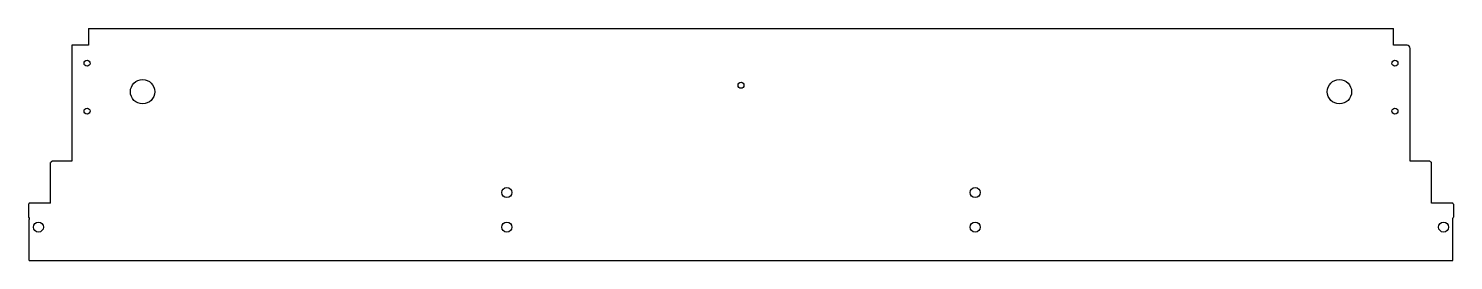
# Model space of a CAD drawing. Header units: millimetres. Extents: x -329 to 608, y 10 to 163.
import ezdxf

# ---------------------------------------------------------------- set-up
doc = ezdxf.new("R2010")
doc.units = ezdxf.units.MM

msp = doc.modelspace()

# ---------------------------------------------------------------- linework, layer by layer
at = {"color": 7, "linetype": 'Continuous', "lineweight": 25}
for p, q in [((-289.3, 162.55), (-289.3, 151.49)), ((-289.3, 162.55), (568.7, 162.55)), ((568.7, 151.49), (568.7, 162.55)), ((-300.3, 151.49), (-300.3, 75.29)), ((-289.3, 151.49), (-300.3, 151.49)), ((577.7, 151.49), (568.7, 151.49)), ((579.7, 75.29), (579.7, 149.49)), ((-300.3, 75.29), (-313.3, 75.29)), ((592.7, 75.29), (579.7, 75.29)), ((-314.3, 47.59), (-314.3, 74.34)), ((593.7, 47.59), (593.7, 74.34)), ((-328.8, 47.09), (-328.8, 38.39)), ((-314.3, 47.59), (-328.3, 47.59)), ((607.7, 47.59), (593.7, 47.59)), ((608.2, 47.09), (608.2, 38.39)), ((-328.3, 9.96), (-328.3, 36.96)), ((607.7, 9.96), (607.7, 36.96)), ((-328.3, 9.96), (607.7, 9.96))]:
    msp.add_line(p, q, dxfattribs=at)
for centre, radius in [((-290.3, 139.7), 1.95), ((569.7, 139.7), 1.95), ((-253.8, 120.95), 8), ((139.7, 125.2), 1.95), ((533.2, 120.95), 8), ((-290.3, 108.2), 1.95), ((569.7, 108.2), 1.95), ((-14.3, 54.65), 3.3), ((293.7, 54.65), 3.3), ((-322.3, 31.96), 3.3), ((-14.3, 31.96), 3.3), ((293.7, 31.96), 3.3), ((601.7, 31.96), 3.3)]:
    msp.add_circle(centre, radius, dxfattribs=at)
msp.add_arc((577.7, 149.49), 2, 0, 90, dxfattribs=at)
for points, knots in [([(-313.3, 75.29), (-313.35, 75.23), (-313.47, 75.11), (-313.65, 74.93), (-313.85, 74.74), (-314.07, 74.54), (-314.22, 74.4), (-314.3, 74.34)], [0, 0, 0, 0, 0.173168, 0.359647, 0.559553, 0.772978, 1, 1, 1, 1]), ([(593.7, 74.34), (593.52, 74.5), (593.17, 74.8), (592.85, 75.14), (592.7, 75.29)], [0, 0, 0, 0, 0.535129, 1, 1, 1, 1]), ([(-328.3, 47.59), (-328.38, 47.51), (-328.54, 47.34), (-328.71, 47.17), (-328.8, 47.09)], [0, 0, 0, 0, 0.48394, 1, 1, 1, 1]), ([(608.2, 47.09), (608.11, 47.17), (607.94, 47.34), (607.78, 47.51), (607.7, 47.59)], [0, 0, 0, 0, 0.510392, 1, 1, 1, 1]), ([(607.7, 36.96), (607.7, 37.09), (607.71, 37.21), (607.75, 37.4), (607.76, 37.46), (607.8, 37.59), (607.82, 37.66), (607.92, 37.92), (608.04, 38.15), (608.2, 38.39)], [0, 0, 0, 0, 0.25, 0.25, 0.375, 0.375, 0.5, 0.5, 1, 1, 1, 1])]:
    msp.add_open_spline(points, degree=3, knots=knots, dxfattribs=at)
msp.add_open_spline([(-328.8, 38.39), (-328.5, 37.95), (-328.31, 37.49), (-328.3, 36.96)], degree=3, dxfattribs=at)

doc.saveas('drawing.dxf')
